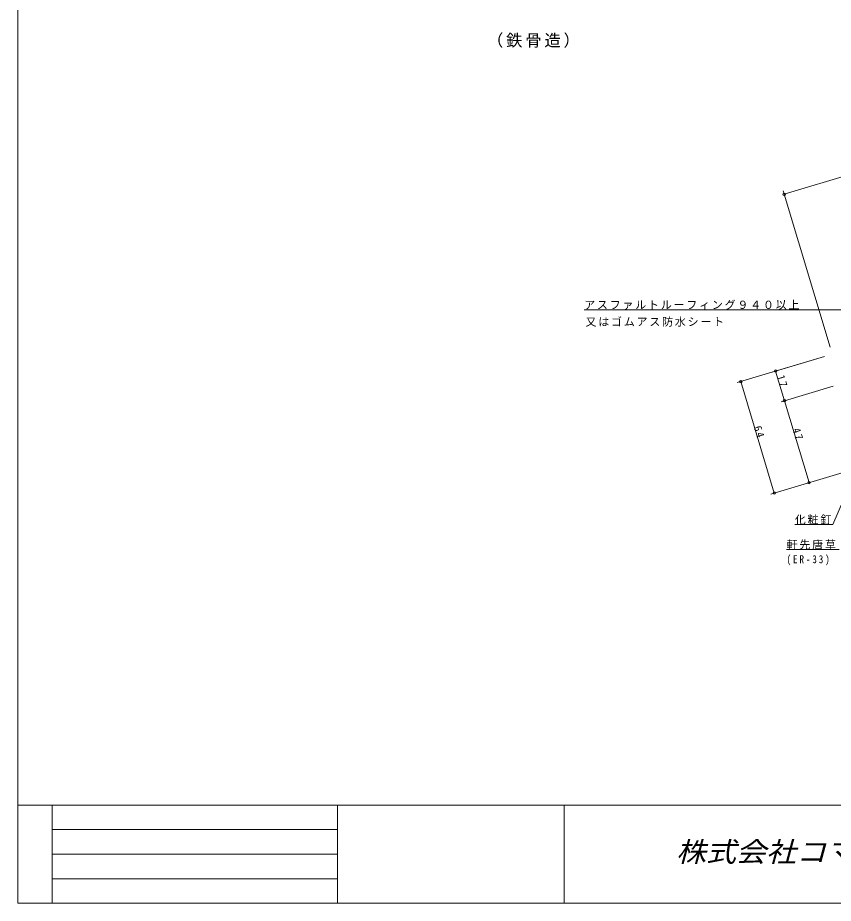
# Model space of a CAD drawing. Units: millimetres, scale not verified. Extents: x -567 to 1761, y -2125 to 401.
# Drawn here: x -567 to -118.6, y -400.9 to 85.8 of the extents above; entities that cross this region are included whole.
import ezdxf
from ezdxf.enums import TextEntityAlignment as Align

# ---------------------------------------------------------------- set-up
doc = ezdxf.new("R2010")
doc.units = ezdxf.units.MM
doc.header["$LTSCALE"] = 3
doc.layers.add('0-0_0', color=7, linetype='Continuous', lineweight=18)
doc.layers.add('0-2_LAYER003', color=7, linetype='Continuous', lineweight=18)
doc.styles.add('HG丸ｺﾞｼｯｸM-PRO', font='')
doc.styles.add('ＭＳ ゴシック', font='')
doc.styles.get('HG丸ｺﾞｼｯｸM-PRO').set_extended_font_data('HG丸ｺﾞｼｯｸM-PRO')
doc.styles.get('ＭＳ ゴシック').set_extended_font_data('MS Gothic')

msp = doc.modelspace()

# ---------------------------------------------------------------- linework, layer by layer
at = {"layer": '0-0_0'}
for p, q in [((-145.568, -11.228), (141.779, 74.979)), ((-120.33, -95.352), (-146.143, -9.313)), ((-106.398, -74.74), (-255.517, -74.74)), ((-123.449, -100.383), (-171.34, -114.751)), ((-123.449, -100.383), (-152.184, -109.003)), ((-150.268, -108.429), (-145.383, -124.712)), ((-169.425, -114.176), (-151.034, -175.477)), ((-118.564, -116.666), (-147.299, -125.286)), ((-118.564, -116.666), (-147.299, -125.286)), ((-145.383, -124.712), (-131.878, -169.73)), ((-91.798, -129.844), (-118.81, -192.779)), ((-105.059, -161.684), (-152.95, -176.051)), ((-118.81, -192.779), (-139.694, -192.779)), ((-115.253, -206.525), (-144.202, -206.525)), ((-391.077, -346.95), (-391.077, -400.95))]:
    msp.add_line(p, q, dxfattribs=at)
for centre in [(-145.568, -11.228), (-150.268, -108.429), (-169.425, -114.176), (-145.383, -124.712), (-145.383, -124.712), (-131.878, -169.73), (-151.034, -175.477)]:
    msp.add_circle(centre, 0.667, dxfattribs=at)
at = {"layer": '0-2_LAYER003'}
for p, q in [((-567, -346.95), (567, -346.95)), ((-548.1, -346.95), (-548.1, -400.95)), ((-266.54, -346.95), (-266.54, -400.95)), ((-548.1, -360.45), (-391.077, -360.45)), ((-548.1, -373.95), (-391.077, -373.95)), ((-548.1, -387.45), (-391.077, -387.45))]:
    msp.add_line(p, q, dxfattribs=at)
msp.add_lwpolyline([(-567, 400.95), (567, 400.95), (567, -400.95), (-567, -400.95)], close=True, dxfattribs=at)

# ---------------------------------------------------------------- texts
at = {"layer": '0-0_0', "color": 3, "style": 'HG丸ｺﾞｼｯｸM-PRO', "oblique": 15, "width": 1.1}
msp.add_text('株式会社コマスヤアルテック', height=11, dxfattribs=at).set_placement((-205.007, -381.45), align=Align.BOTTOM_LEFT)
at = {"layer": '0-0_0', "attachment_point": 7, "style": 'ＭＳ ゴシック'}
for s, insert, char_height in [('\\T1.17;（鉄骨造）', (-309, 69.244), 6.598), ('\\T1.17;アスファルトルーフィング９４０以上', (-255.517, -74.74), 4.399), ('\\T1.17;又はゴムアス防水シート', (-254.798, -84.046), 4.399), ('\\T1.17;化粧釘', (-139.694, -192.779), 4.399), ('\\T1.17;軒先唐草', (-144.202, -206.525), 4.399), ('\\T1.39;\\W0.85;(ER-33)', (-144.255, -215.178), 4.399)]:
    msp.add_mtext(s, dxfattribs=dict(at, insert=insert, char_height=char_height))
at = {"layer": '0-0_0', "char_height": 4.399, "attachment_point": 7, "rotation": 286.699, "style": 'ＭＳ ゴシック'}
for s, insert in [('\\T1.36;\\W0.9;17', (-149.708, -111.362)), ('\\T1.36;\\W0.9;64', (-162.38, -139.299)), ('\\T1.36;\\W0.9;47', (-141.068, -140.451))]:
    msp.add_mtext(s, dxfattribs=dict(at, insert=insert))

doc.saveas('drawing.dxf')
